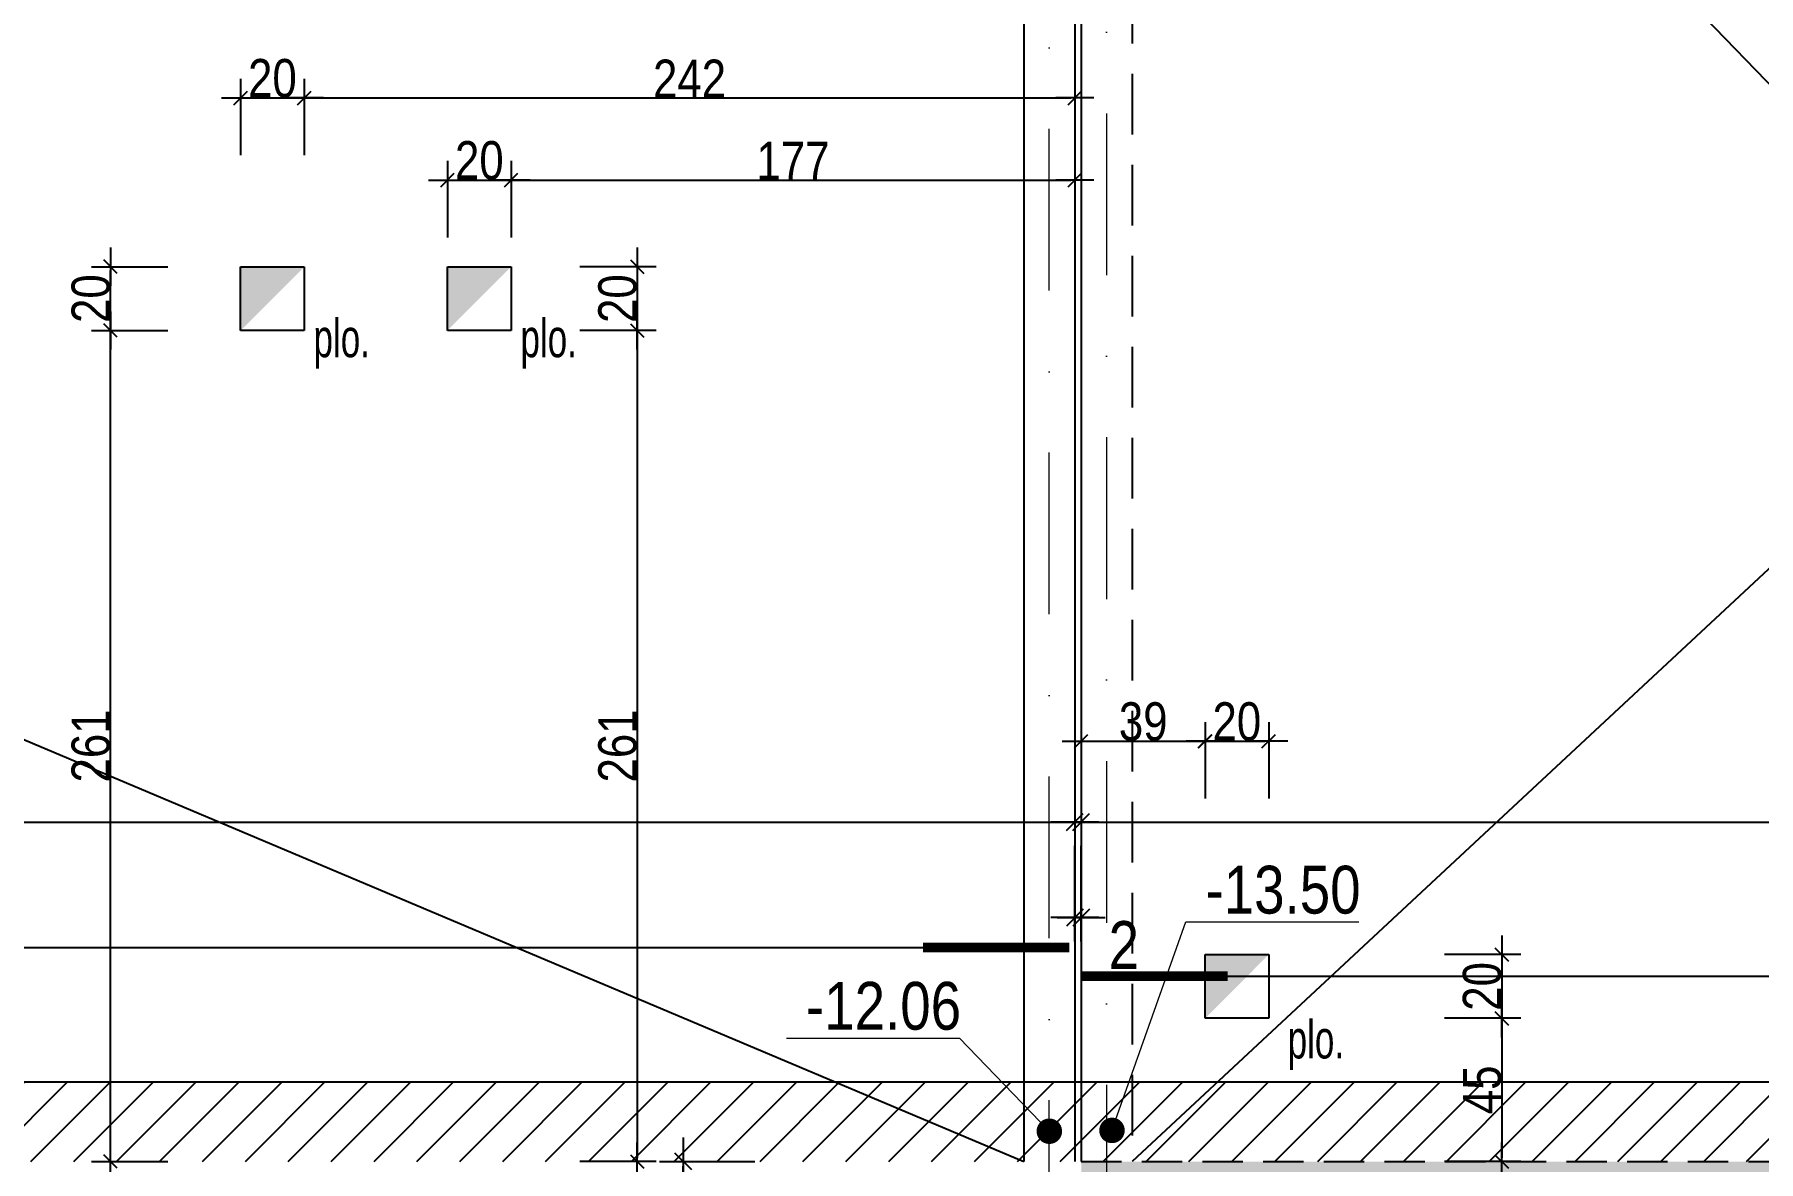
# Model space of a CAD drawing. Header units: centimetres. Extents: x 10803 to 23268, y -4986 to -786.
# Drawn here: x 15957 to 16498, y -2094 to -1740 of the extents above; entities that cross this region are included whole.
import ezdxf

# ---------------------------------------------------------------- set-up
doc = ezdxf.new("R2010")
doc.units = ezdxf.units.CM
doc.header["$PDMODE"] = 1
doc.header["$PDSIZE"] = -2
doc.linetypes.add('CACHEX2', pattern=[19.05, 12.7, -6.35])
doc.linetypes.add('TIRETPTX2', pattern=[50.8, 25.4, -12.7, 0, -12.7])
for name, color, linetype in [('01_cote_gen', 4, 'Continuous'), ('01_linteaux', 2, 'Continuous'), ('01_murs_sup', 2, 'CACHEX2'), ('01_poch_murs', 253, 'Continuous'), ('01_resv', 32, 'Continuous'), ('01_texte', 230, 'Continuous'), ('AA_COTES', 2, 'Continuous')]:
    doc.layers.add(name, color=color, linetype=linetype)
doc.layers.add('01_tram_axes', color=2, linetype='TIRETPTX2', lineweight=9)
doc.styles.add('ARIAL NA', font='ARIALN.TTF')
doc.styles.add('Arial Narrow', font='ARIALN.TTF')
doc.styles.add('STYLE2', font='ARIALN.TTF')
doc.dimstyles.new('JB50', dxfattribs={"dimscale": 0.1, "dimtxt": 150, "dimasz": 15, "dimexe": 0.1, "dimexo": 0.1, "dimgap": 0.09, "dimtad": 1, "dimdec": 1, "dimdsep": 46, "dimtxsty": 'STYLE2', "dimblk1": 'BOND_G', "dimblk2": 'BOND_D', "dimsah": 1, "dimcen": 1.5, "dimdle": 0.01, "dimse1": 1, "dimse2": 1, "dimclrd": 4, "dimclre": 2, "dimclrt": 6, "dimazin": 2, "dimtfac": 2.333333, "dimtdec": 1, "dimtix": 1, "dimtmove": 2, "dimatfit": 3, "dimldrblk": 'BOND_G', "dimfxl": 1, "dimtolj": 1, "dimtzin": 0, "dimarcsym": 0})
doc.dimstyles.new('JB50res', dxfattribs={"dimscale": 0.1, "dimtxt": 120, "dimasz": 12, "dimexe": 0.1, "dimexo": 0.1, "dimgap": 0.09, "dimtad": 1, "dimdec": 1, "dimdsep": 46, "dimtxsty": 'STYLE2', "dimblk1": 'BOND_G', "dimblk2": 'BOND_D', "dimsah": 1, "dimcen": 1.5, "dimdle": 0.01, "dimse1": 1, "dimse2": 1, "dimclrd": 4, "dimclre": 2, "dimclrt": 6, "dimazin": 2, "dimtfac": 2.333333, "dimtdec": 1, "dimtix": 1, "dimtmove": 2, "dimatfit": 3, "dimldrblk": 'BOND_G', "dimfxl": 1, "dimtolj": 1, "dimtzin": 0, "dimarcsym": 0})

# ---------------------------------------------------------------- blocks, each defined once
blk = doc.blocks.new('BOND_G')
at = {"layer": 'AA_COTES', "color": 0}
for p, q in [((0, -5), (0, 15)), ((5, 0), (-5, 0)), ((1.77, 1.77), (-1.77, -1.77))]:
    blk.add_line(p, q, dxfattribs=at)
blk = doc.blocks.new('BOND_D')
at = {"layer": 'AA_COTES', "color": 0}
for p, q in [((0, 5), (0, -15)), ((5, 0), (-5, 0)), ((-1.77, -1.77), (1.77, 1.77))]:
    blk.add_line(p, q, dxfattribs=at)
blk = doc.blocks.new('*D1418')
at = {"layer": '01_cote_gen', "color": 4, "lineweight": -2, "transparency": 16777216}
blk.add_line((13540.97, -1987.02), (16281.97, -1987.02), dxfattribs=at)
at = {"layer": 'Defpoints', "color": 0, "lineweight": 0, "transparency": 16777216}
for p in [(16283.47, -1987.02), (13539.47, -2063.61), (16283.47, -2063.61)]:
    blk.add_point(p, dxfattribs=at)
at = {"layer": '01_cote_gen', "color": 4, "lineweight": -2, "transparency": 16777216, "xscale": 1.5, "yscale": 1.5, "zscale": 1.5, "rotation": 180}
blk.add_blockref('BOND_G', (13539.47, -1987.02), dxfattribs=at)
at = {"layer": '01_cote_gen', "color": 4, "lineweight": -2, "transparency": 16777216, "xscale": 1.5, "yscale": 1.5, "zscale": 1.5}
blk.add_blockref('BOND_D', (16283.47, -1987.02), dxfattribs=at)
at = {"layer": '01_cote_gen', "color": 6, "lineweight": 0, "transparency": 16777216, "insert": (14960.47, -1979.48), "char_height": 15, "attachment_point": 5, "style": 'STYLE2'}
blk.add_mtext('\\A1;2744', dxfattribs=at)
blk = doc.blocks.new('*D1750')
at = {"layer": '01_linteaux', "color": 4, "lineweight": -2, "transparency": 16777216}
for p, q in [((16281.97, -2017.02), (16280.47, -2017.02)), ((16283.47, -2017.02), (16285.47, -2017.02)), ((16286.97, -2017.02), (16288.47, -2017.02))]:
    blk.add_line(p, q, dxfattribs=at)
at = {"layer": 'Defpoints', "color": 0, "lineweight": 0, "transparency": 16777216}
for p in [(16285.47, -2017.02), (16283.47, -2039.52), (16285.47, -2039.52)]:
    blk.add_point(p, dxfattribs=at)
at = {"layer": '01_linteaux', "color": 4, "lineweight": -2, "transparency": 16777216, "xscale": 1.5, "yscale": 1.5, "zscale": 1.5}
blk.add_blockref('BOND_G', (16283.47, -2017.02), dxfattribs=at)
at = {"layer": '01_linteaux', "color": 4, "lineweight": -2, "transparency": 16777216, "xscale": 1.5, "yscale": 1.5, "zscale": 1.5, "rotation": 180}
blk.add_blockref('BOND_D', (16285.47, -2017.02), dxfattribs=at)
at = {"layer": '01_linteaux', "color": 6, "lineweight": 0, "transparency": 16777216, "insert": (16298.86, -2025.62), "char_height": 15, "attachment_point": 5, "style": 'STYLE2'}
blk.add_mtext('\\A1;2', dxfattribs=at)
blk = doc.blocks.new('*D1419')
at = {"layer": '01_cote_gen', "color": 4, "lineweight": -2, "transparency": 16777216}
blk.add_line((16286.97, -1987.02), (17191.97, -1987.02), dxfattribs=at)
at = {"layer": 'Defpoints', "color": 0, "lineweight": 0, "transparency": 16777216}
for p in [(17193.47, -1987.02), (16285.47, -2028.08), (17193.47, -2063.61)]:
    blk.add_point(p, dxfattribs=at)
at = {"layer": '01_cote_gen', "color": 4, "lineweight": -2, "transparency": 16777216, "xscale": 1.5, "yscale": 1.5, "zscale": 1.5, "rotation": 180}
blk.add_blockref('BOND_G', (16285.47, -1987.02), dxfattribs=at)
at = {"layer": '01_cote_gen', "color": 4, "lineweight": -2, "transparency": 16777216, "xscale": 1.5, "yscale": 1.5, "zscale": 1.5}
blk.add_blockref('BOND_D', (17193.47, -1987.02), dxfattribs=at)
at = {"layer": '01_cote_gen', "color": 6, "lineweight": 0, "transparency": 16777216, "insert": (16739.47, -1979.36), "char_height": 15, "attachment_point": 5, "style": 'STYLE2'}
blk.add_mtext('\\A1;908', dxfattribs=at)
blk = doc.blocks.new('*D1502')
at = {"layer": '01_cote_gen', "color": 4, "lineweight": -2, "transparency": 16777216}
blk.add_line((16160.51, -2117.11), (16160.51, -2095.11), dxfattribs=at)
at = {"layer": 'Defpoints', "color": 0, "lineweight": 0, "transparency": 16777216}
for p in [(16160.51, -2093.61), (16168.01, -2093.61), (16168.01, -2118.61)]:
    blk.add_point(p, dxfattribs=at)
at = {"layer": '01_cote_gen', "color": 4, "lineweight": -2, "transparency": 16777216, "xscale": 1.5, "yscale": 1.5, "zscale": 1.5}
for name, p, rotation in [('BOND_D', (16160.51, -2093.61), 90), ('BOND_G', (16160.51, -2118.61), 270)]:
    blk.add_blockref(name, p, dxfattribs=dict(at, rotation=rotation))
at = {"layer": '01_cote_gen', "color": 6, "lineweight": 0, "transparency": 16777216, "insert": (16175.94, -2127.88), "char_height": 15, "attachment_point": 5, "rotation": 90, "style": 'STYLE2'}
blk.add_mtext('\\A1;25', dxfattribs=at)
blk = doc.blocks.new('*D2160')
at = {"layer": '01_resv', "color": 4, "lineweight": -2, "transparency": 16777216}
blk.add_line((16417.55, -2029.82), (16417.55, -2047.42), dxfattribs=at)
at = {"layer": 'Defpoints', "color": 0, "lineweight": 0, "transparency": 16777216}
for p in [(16344.36, -2028.62), (16344.36, -2048.62), (16417.55, -2048.62)]:
    blk.add_point(p, dxfattribs=at)
at = {"layer": '01_resv', "color": 4, "lineweight": -2, "transparency": 16777216, "xscale": 1.2, "yscale": 1.2, "zscale": 1.2}
for name, p, rotation in [('BOND_G', (16417.55, -2028.62), 90), ('BOND_D', (16417.55, -2048.62), 270)]:
    blk.add_blockref(name, p, dxfattribs=dict(at, rotation=rotation))
at = {"layer": '01_resv', "color": 6, "lineweight": 0, "transparency": 16777216, "insert": (16411.41, -2038.62), "char_height": 12, "attachment_point": 5, "rotation": 90, "style": 'STYLE2'}
blk.add_mtext('\\A1;20', dxfattribs=at)
blk = doc.blocks.new('*D2161')
at = {"layer": '01_resv', "color": 4, "lineweight": -2, "transparency": 16777216}
blk.add_line((16417.55, -2049.82), (16417.55, -2092.41), dxfattribs=at)
at = {"layer": 'Defpoints', "color": 0, "lineweight": 0, "transparency": 16777216}
for p in [(16402.31, -2048.62), (16407.17, -2093.61), (16417.55, -2093.61)]:
    blk.add_point(p, dxfattribs=at)
at = {"layer": '01_resv', "color": 4, "lineweight": -2, "transparency": 16777216, "xscale": 1.2, "yscale": 1.2, "zscale": 1.2}
for name, p, rotation in [('BOND_G', (16417.55, -2048.62), 90), ('BOND_D', (16417.55, -2093.61), 270)]:
    blk.add_blockref(name, p, dxfattribs=dict(at, rotation=rotation))
at = {"layer": '01_resv', "color": 6, "lineweight": 0, "transparency": 16777216, "insert": (16411.43, -2071.11), "char_height": 12, "attachment_point": 5, "rotation": 90, "style": 'STYLE2'}
blk.add_mtext('\\A1;45', dxfattribs=at)
blk = doc.blocks.new('*D2162')
at = {"layer": '01_resv', "color": 4, "lineweight": -2, "transparency": 16777216}
blk.add_line((16286.67, -1961.61), (16323.26, -1961.61), dxfattribs=at)
at = {"layer": 'Defpoints', "color": 0, "lineweight": 0, "transparency": 16777216}
for p in [(16324.46, -1961.61), (16285.47, -1970.37), (16324.46, -2028.62)]:
    blk.add_point(p, dxfattribs=at)
at = {"layer": '01_resv', "color": 4, "lineweight": -2, "transparency": 16777216, "xscale": 1.2, "yscale": 1.2, "zscale": 1.2, "rotation": 180}
blk.add_blockref('BOND_G', (16285.47, -1961.61), dxfattribs=at)
at = {"layer": '01_resv', "color": 4, "lineweight": -2, "transparency": 16777216, "xscale": 1.2, "yscale": 1.2, "zscale": 1.2}
blk.add_blockref('BOND_D', (16324.46, -1961.61), dxfattribs=at)
at = {"layer": '01_resv', "color": 6, "lineweight": 0, "transparency": 16777216, "insert": (16304.96, -1955.48), "char_height": 12, "attachment_point": 5, "style": 'STYLE2'}
blk.add_mtext('\\A1;39', dxfattribs=at)
blk = doc.blocks.new('*D1671')
at = {"layer": '01_resv', "color": 4, "lineweight": -2, "transparency": 16777216}
blk.add_line((16325.56, -1961.61), (16343.16, -1961.61), dxfattribs=at)
at = {"layer": 'Defpoints', "color": 0, "lineweight": 0, "transparency": 16777216}
for p in [(16344.36, -1961.61), (16324.36, -1967.61), (16344.36, -2028.62)]:
    blk.add_point(p, dxfattribs=at)
at = {"layer": '01_resv', "color": 4, "lineweight": -2, "transparency": 16777216, "xscale": 1.2, "yscale": 1.2, "zscale": 1.2, "rotation": 180}
blk.add_blockref('BOND_G', (16324.36, -1961.61), dxfattribs=at)
at = {"layer": '01_resv', "color": 4, "lineweight": -2, "transparency": 16777216, "xscale": 1.2, "yscale": 1.2, "zscale": 1.2}
blk.add_blockref('BOND_D', (16344.36, -1961.61), dxfattribs=at)
at = {"layer": '01_resv', "color": 6, "lineweight": 0, "transparency": 16777216, "insert": (16334.36, -1955.48), "char_height": 12, "attachment_point": 5, "style": 'STYLE2'}
blk.add_mtext('\\A1;20', dxfattribs=at)
blk = doc.blocks.new('*D2163')
at = {"layer": '01_resv', "color": 4, "lineweight": -2, "transparency": 16777216}
blk.add_line((15980.62, -2092.41), (15980.62, -1833.82), dxfattribs=at)
at = {"layer": 'Defpoints', "color": 0, "lineweight": 0, "transparency": 16777216}
for p in [(15980.62, -1832.62), (16021.49, -1832.62), (15999.27, -2093.61)]:
    blk.add_point(p, dxfattribs=at)
at = {"layer": '01_resv', "color": 4, "lineweight": -2, "transparency": 16777216, "xscale": 1.2, "yscale": 1.2, "zscale": 1.2}
for name, p, rotation in [('BOND_D', (15980.62, -1832.62), 90), ('BOND_G', (15980.62, -2093.61), 270)]:
    blk.add_blockref(name, p, dxfattribs=dict(at, rotation=rotation))
at = {"layer": '01_resv', "color": 6, "lineweight": 0, "transparency": 16777216, "insert": (15974.49, -1963.11), "char_height": 12, "attachment_point": 5, "rotation": 90, "style": 'STYLE2'}
blk.add_mtext('\\A1;261', dxfattribs=at)
blk = doc.blocks.new('*D1672')
at = {"layer": '01_resv', "color": 4, "lineweight": -2, "transparency": 16777216}
blk.add_line((15980.62, -1831.42), (15980.62, -1813.82), dxfattribs=at)
at = {"layer": 'Defpoints', "color": 0, "lineweight": 0, "transparency": 16777216}
for p in [(15980.62, -1812.62), (16021.49, -1812.62), (15986.62, -1832.62)]:
    blk.add_point(p, dxfattribs=at)
at = {"layer": '01_resv', "color": 4, "lineweight": -2, "transparency": 16777216, "xscale": 1.2, "yscale": 1.2, "zscale": 1.2}
for name, p, rotation in [('BOND_D', (15980.62, -1812.62), 90), ('BOND_G', (15980.62, -1832.62), 270)]:
    blk.add_blockref(name, p, dxfattribs=dict(at, rotation=rotation))
at = {"layer": '01_resv', "color": 6, "lineweight": 0, "transparency": 16777216, "insert": (15974.49, -1822.62), "char_height": 12, "attachment_point": 5, "rotation": 90, "style": 'STYLE2'}
blk.add_mtext('\\A1;20', dxfattribs=at)
blk = doc.blocks.new('*D2164')
at = {"layer": '01_resv', "color": 4, "lineweight": -2, "transparency": 16777216}
blk.add_line((16146.04, -1813.82), (16146.04, -1831.42), dxfattribs=at)
at = {"layer": 'Defpoints', "color": 0, "lineweight": 0, "transparency": 16777216}
for p in [(16106.47, -1812.62), (16106.47, -1832.62), (16146.04, -1832.62)]:
    blk.add_point(p, dxfattribs=at)
at = {"layer": '01_resv', "color": 4, "lineweight": -2, "transparency": 16777216, "xscale": 1.2, "yscale": 1.2, "zscale": 1.2}
for name, p, rotation in [('BOND_G', (16146.04, -1812.62), 90), ('BOND_D', (16146.04, -1832.62), 270)]:
    blk.add_blockref(name, p, dxfattribs=dict(at, rotation=rotation))
at = {"layer": '01_resv', "color": 6, "lineweight": 0, "transparency": 16777216, "insert": (16139.91, -1822.62), "char_height": 12, "attachment_point": 5, "rotation": 90, "style": 'STYLE2'}
blk.add_mtext('\\A1;20', dxfattribs=at)
blk = doc.blocks.new('*D2165')
at = {"layer": '01_resv', "color": 4, "lineweight": -2, "transparency": 16777216}
blk.add_line((16146.04, -1833.82), (16146.04, -2092.41), dxfattribs=at)
at = {"layer": 'Defpoints', "color": 0, "lineweight": 0, "transparency": 16777216}
for p in [(16128.04, -1832.62), (16140.72, -2093.61), (16146.04, -2093.61)]:
    blk.add_point(p, dxfattribs=at)
at = {"layer": '01_resv', "color": 4, "lineweight": -2, "transparency": 16777216, "xscale": 1.2, "yscale": 1.2, "zscale": 1.2}
for name, p, rotation in [('BOND_G', (16146.04, -1832.62), 90), ('BOND_D', (16146.04, -2093.61), 270)]:
    blk.add_blockref(name, p, dxfattribs=dict(at, rotation=rotation))
at = {"layer": '01_resv', "color": 6, "lineweight": 0, "transparency": 16777216, "insert": (16139.91, -1963.11), "char_height": 12, "attachment_point": 5, "rotation": 90, "style": 'STYLE2'}
blk.add_mtext('\\A1;261', dxfattribs=at)
blk = doc.blocks.new('*D1673')
at = {"layer": '01_resv', "color": 4, "lineweight": -2, "transparency": 16777216}
blk.add_line((16087.67, -1785.38), (16105.27, -1785.38), dxfattribs=at)
at = {"layer": 'Defpoints', "color": 0, "lineweight": 0, "transparency": 16777216}
for p in [(16106.47, -1785.38), (16086.47, -1812.62), (16106.47, -1812.62)]:
    blk.add_point(p, dxfattribs=at)
at = {"layer": '01_resv', "color": 4, "lineweight": -2, "transparency": 16777216, "xscale": 1.2, "yscale": 1.2, "zscale": 1.2, "rotation": 180}
blk.add_blockref('BOND_G', (16086.47, -1785.38), dxfattribs=at)
at = {"layer": '01_resv', "color": 4, "lineweight": -2, "transparency": 16777216, "xscale": 1.2, "yscale": 1.2, "zscale": 1.2}
blk.add_blockref('BOND_D', (16106.47, -1785.38), dxfattribs=at)
at = {"layer": '01_resv', "color": 6, "lineweight": 0, "transparency": 16777216, "insert": (16096.47, -1779.25), "char_height": 12, "attachment_point": 5, "style": 'STYLE2'}
blk.add_mtext('\\A1;20', dxfattribs=at)
blk = doc.blocks.new('*D2166')
at = {"layer": '01_resv', "color": 4, "lineweight": -2, "transparency": 16777216}
blk.add_line((16107.67, -1785.38), (16282.27, -1785.38), dxfattribs=at)
at = {"layer": 'Defpoints', "color": 0, "lineweight": 0, "transparency": 16777216}
for p in [(16283.47, -1785.38), (16106.47, -1791.38), (16283.47, -1805.17)]:
    blk.add_point(p, dxfattribs=at)
at = {"layer": '01_resv', "color": 4, "lineweight": -2, "transparency": 16777216, "xscale": 1.2, "yscale": 1.2, "zscale": 1.2, "rotation": 180}
blk.add_blockref('BOND_G', (16106.47, -1785.38), dxfattribs=at)
at = {"layer": '01_resv', "color": 4, "lineweight": -2, "transparency": 16777216, "xscale": 1.2, "yscale": 1.2, "zscale": 1.2}
blk.add_blockref('BOND_D', (16283.47, -1785.38), dxfattribs=at)
at = {"layer": '01_resv', "color": 6, "lineweight": 0, "transparency": 16777216, "insert": (16194.97, -1779.35), "char_height": 12, "attachment_point": 5, "style": 'STYLE2'}
blk.add_mtext('\\A1;177', dxfattribs=at)
blk = doc.blocks.new('*D1674')
at = {"layer": '01_resv', "color": 4, "lineweight": -2, "transparency": 16777216}
blk.add_line((16022.69, -1759.61), (16040.29, -1759.61), dxfattribs=at)
at = {"layer": 'Defpoints', "color": 0, "lineweight": 0, "transparency": 16777216}
for p in [(16041.49, -1759.61), (16021.49, -1812.62), (16041.49, -1812.62)]:
    blk.add_point(p, dxfattribs=at)
at = {"layer": '01_resv', "color": 4, "lineweight": -2, "transparency": 16777216, "xscale": 1.2, "yscale": 1.2, "zscale": 1.2, "rotation": 180}
blk.add_blockref('BOND_G', (16021.49, -1759.61), dxfattribs=at)
at = {"layer": '01_resv', "color": 4, "lineweight": -2, "transparency": 16777216, "xscale": 1.2, "yscale": 1.2, "zscale": 1.2}
blk.add_blockref('BOND_D', (16041.49, -1759.61), dxfattribs=at)
at = {"layer": '01_resv', "color": 6, "lineweight": 0, "transparency": 16777216, "insert": (16031.49, -1753.47), "char_height": 12, "attachment_point": 5, "style": 'STYLE2'}
blk.add_mtext('\\A1;20', dxfattribs=at)
blk = doc.blocks.new('*D2167')
at = {"layer": '01_resv', "color": 4, "lineweight": -2, "transparency": 16777216}
blk.add_line((16042.69, -1759.61), (16282.27, -1759.61), dxfattribs=at)
at = {"layer": 'Defpoints', "color": 0, "lineweight": 0, "transparency": 16777216}
for p in [(16283.47, -1759.61), (16041.49, -1765.61), (16283.47, -1765.61)]:
    blk.add_point(p, dxfattribs=at)
at = {"layer": '01_resv', "color": 4, "lineweight": -2, "transparency": 16777216, "xscale": 1.2, "yscale": 1.2, "zscale": 1.2, "rotation": 180}
blk.add_blockref('BOND_G', (16041.49, -1759.61), dxfattribs=at)
at = {"layer": '01_resv', "color": 4, "lineweight": -2, "transparency": 16777216, "xscale": 1.2, "yscale": 1.2, "zscale": 1.2}
blk.add_blockref('BOND_D', (16283.47, -1759.61), dxfattribs=at)
at = {"layer": '01_resv', "color": 6, "lineweight": 0, "transparency": 16777216, "insert": (16162.48, -1753.57), "char_height": 12, "attachment_point": 5, "style": 'STYLE2'}
blk.add_mtext('\\A1;242', dxfattribs=at)

msp = doc.modelspace()

# ---------------------------------------------------------------- hatches: boundary and pattern name
at = {"layer": '01_linteaux', "lineweight": 0}
h = msp.add_hatch(dxfattribs=at)
h.set_pattern_fill('DASH', color=256, scale=2.5, angle=135)
h.set_pattern_definition([(135, (-5244.812, -7128.725), (-11.2253202, 9e-16), [7.9375, -7.9375])])
h.paths.add_polyline_path([(18433.43, -2093.61), (18256.58, -2093.61), (18256.58, -2109.61), (18417.43, -2109.61), (18417.43, -2258.53), (18433.43, -2258.53)], flags=17)
h.paths.add_polyline_path([(18433.43, -2358.53), (18417.43, -2358.53), (18417.43, -2458.53), (18433.43, -2458.53)], flags=17)
h.paths.add_polyline_path([(18433.43, -2558.53), (18417.43, -2558.53), (18417.43, -2917.61), (17922.43, -2917.61), (17922.43, -2419.41), (17904.43, -2421.38), (17904.43, -2501.61), (17904.43, -2609.61), (17193.47, -2609.61), (17193.47, -2419.61), (17193.47, -2419.61), (17193.47, -2378.61), (17193.47, -2109.61), (17407.93, -2109.61), (17407.93, -2093.61), (16285.47, -2093.61), (16285.47, -2622.61), (16305.47, -2622.61), (16305.47, -2118.61), (16879.47, -2118.61), (16879.47, -2128.61), (16899.47, -2128.61), (16899.47, -2118.61), (17173.47, -2118.61), (17173.47, -2627.61), (17904.43, -2627.61), (17904.43, -3094.62), (17922.43, -3096.9), (17922.43, -2937.61), (18417.43, -2937.61), (18417.43, -3060.57), (18433.43, -3060.57)])
h.paths.add_polyline_path([(17922.43, -2109.61), (18156.58, -2109.61), (18156.58, -2093.61), (17707.93, -2093.61), (17707.93, -2109.61), (17904.43, -2109.61), (17904.43, -2421.38), (17922.43, -2419.41)], flags=17)
h.paths.add_polyline_path([(17607.93, -2093.61), (17507.93, -2093.61), (17507.93, -2109.61), (17607.93, -2109.61)], flags=17)
at = {"layer": '01_poch_murs'}
h = msp.add_hatch(dxfattribs=at)
h.set_pattern_fill('ANSI31', color=256, scale=3)
h.set_pattern_definition([(45, (-2520.182, -1212.48), (-6.735192, 6.735192), [])])
h.paths.add_polyline_path([(13549.47, -2068.61), (11262.95, -2068.61), (11262.95, -2093.61), (13549.47, -2093.61)])
h.paths.add_polyline_path([(13600.54, -2068.61), (13549.47, -2068.61), (13549.47, -2093.61), (13605.93, -2093.61)])
h.paths.add_polyline_path([(13700.54, -2068.61), (13600.54, -2068.61), (13605.93, -2093.61), (13705.93, -2093.61)])
h.paths.add_polyline_path([(13800.54, -2068.61), (13700.54, -2068.61), (13705.93, -2093.61), (13805.93, -2093.61)])
h.paths.add_polyline_path([(13900.54, -2068.61), (13800.54, -2068.61), (13805.93, -2093.61), (13905.93, -2093.61)])
h.paths.add_polyline_path([(14000.54, -2068.61), (13900.54, -2068.61), (13905.93, -2093.61), (14005.93, -2093.61)])
h.paths.add_polyline_path([(14095.47, -2068.61), (14000.54, -2068.61), (14005.93, -2093.61), (14095.47, -2093.61)])
h.paths.add_polyline_path([(14100.54, -2068.61), (14095.47, -2068.61), (14095.47, -2093.61), (14105.93, -2093.61)])
h.paths.add_polyline_path([(14200.54, -2068.61), (14100.54, -2068.61), (14105.93, -2093.61), (14205.93, -2093.61)])
h.paths.add_polyline_path([(14300.54, -2068.61), (14200.54, -2068.61), (14205.93, -2093.61), (14305.93, -2093.61)])
h.paths.add_polyline_path([(14400.54, -2068.61), (14300.54, -2068.61), (14305.93, -2093.61), (14405.93, -2093.61)])
h.paths.add_polyline_path([(14500.54, -2068.61), (14400.54, -2068.61), (14405.93, -2093.61), (14505.93, -2093.61)])
h.paths.add_polyline_path([(14600.54, -2068.61), (14500.54, -2068.61), (14505.93, -2093.61), (14605.93, -2093.61)])
h.paths.add_polyline_path([(14629.47, -2068.61), (14600.54, -2068.61), (14605.93, -2093.61), (14629.47, -2093.61)])
h.paths.add_polyline_path([(14700.54, -2068.61), (14629.47, -2068.61), (14629.47, -2093.61), (14705.93, -2093.61)])
h.paths.add_polyline_path([(14800.54, -2068.61), (14700.54, -2068.61), (14705.93, -2093.61), (14805.93, -2093.61)])
h.paths.add_polyline_path([(14900.54, -2068.61), (14800.54, -2068.61), (14805.93, -2093.61), (14905.81, -2093.61), (14905.81, -2093.03)])
h.paths.add_polyline_path([(14905.81, -2068.61), (14900.54, -2068.61), (14905.81, -2093.03)], flags=17)
h.paths.add_polyline_path([(14925.25, -2068.61), (14909.47, -2068.61), (14909.47, -2088.91)])
h.paths.add_polyline_path([(15507.68, -2068.61), (14925.25, -2068.61), (14909.47, -2088.91), (14909.47, -2093.61), (14919.47, -2093.61), (15513.78, -2093.61), (15524.77, -2093.61), (15524.77, -2090.99)])
h.paths.add_polyline_path([(15524.77, -2068.61), (15507.68, -2068.61), (15524.77, -2090.99)], flags=17)
h.paths.add_polyline_path([(15586.69, -2068.61), (15526.77, -2068.61), (15526.77, -2093.61), (15592.09, -2093.61)])
h.paths.add_polyline_path([(15672.47, -2068.61), (15586.69, -2068.61), (15592.09, -2093.61), (15672.47, -2093.61)])
h.paths.add_polyline_path([(15699.38, -2068.61), (15672.47, -2068.61), (15672.47, -2093.61), (15704.77, -2093.61)])
h.paths.add_polyline_path([(15799.38, -2068.61), (15699.38, -2068.61), (15704.77, -2093.61), (15804.77, -2093.61)])
h.paths.add_polyline_path([(15899.38, -2068.61), (15799.38, -2068.61), (15804.77, -2093.61), (15904.77, -2093.61)])
h.paths.add_polyline_path([(15999.38, -2068.61), (15899.38, -2068.61), (15904.77, -2093.61), (16004.77, -2093.61)])
h.paths.add_polyline_path([(16099.38, -2068.61), (15999.38, -2068.61), (16004.77, -2093.61), (16104.77, -2093.61)])
h.paths.add_polyline_path([(16199.38, -2068.61), (16099.38, -2068.61), (16104.77, -2093.61), (16204.77, -2093.61)])
h.paths.add_polyline_path([(16275.47, -2068.61), (16199.38, -2068.61), (16204.77, -2093.61), (16275.47, -2093.61)])
h.paths.add_polyline_path([(16299.38, -2068.61), (16293.47, -2068.61), (16293.47, -2093.61), (16304.77, -2093.61)])
h.paths.add_polyline_path([(16399.38, -2068.61), (16299.38, -2068.61), (16304.77, -2093.61), (16404.77, -2093.61)])
h.paths.add_polyline_path([(16293.47, -2068.61), (16275.47, -2068.61), (16275.47, -2093.61), (16283.47, -2093.61), (16283.47, -2101.61), (16285.47, -2101.61), (16285.47, -2093.61), (16293.47, -2093.61)])
h.paths.add_polyline_path([(16499.38, -2068.61), (16399.38, -2068.61), (16404.77, -2093.61), (16504.77, -2093.61)])
h.paths.add_polyline_path([(16599.38, -2068.61), (16499.38, -2068.61), (16504.77, -2093.61), (16604.77, -2093.61)])
h.paths.add_polyline_path([(16699.38, -2068.61), (16599.38, -2068.61), (16604.77, -2093.61), (16704.77, -2093.61)])
h.paths.add_polyline_path([(16799.38, -2068.61), (16699.38, -2068.61), (16704.77, -2093.61), (16804.77, -2093.61)])
h.paths.add_polyline_path([(16889.47, -2068.61), (16799.38, -2068.61), (16804.77, -2093.61), (16889.47, -2093.61)])
h.paths.add_polyline_path([(16899.38, -2068.61), (16889.47, -2068.61), (16889.47, -2093.61), (16904.77, -2093.61)])
h.paths.add_polyline_path([(16999.38, -2068.61), (16899.38, -2068.61), (16904.77, -2093.61), (17004.77, -2093.61)])
h.paths.add_polyline_path([(17099.38, -2068.61), (16999.38, -2068.61), (17004.77, -2093.61), (17104.77, -2093.61)])
h.paths.add_polyline_path([(17123.47, -2068.61), (17099.38, -2068.61), (17104.77, -2093.61), (17123.47, -2093.61)])

# ---------------------------------------------------------------- linework, layer by layer
at = {"layer": '01_linteaux', "linetype": 'CACHEX2', "ltscale": 1.5}
msp.add_line((16301.47, -1523.44), (16301.47, -2093.61), dxfattribs=at)
at = {"layer": '01_linteaux'}
for p, q in [((16267.47, -1548.45), (16267.47, -2093.61)), ((16283.47, -1548.44), (16283.47, -2093.61)), ((16285.47, -1548.44), (16285.47, -2093.61)), ((11262.95, -2068.61), (17123.47, -2068.61))]:
    msp.add_line(p, q, dxfattribs=at)
at = {"layer": '01_murs_sup'}
msp.add_line((16285.47, -2093.61), (17407.93, -2093.61), dxfattribs=at)
at = {"layer": '01_resv', "ltscale": 25}
for p, q in [((16021.49, -1832.62), (16021.49, -1812.62)), ((16021.49, -1812.62), (16041.49, -1812.62)), ((16021.49, -1832.62), (16021.49, -1812.62)), ((16041.49, -1812.62), (16041.49, -1832.62)), ((16086.47, -1832.62), (16086.47, -1812.62)), ((16086.47, -1812.62), (16106.47, -1812.62)), ((16086.47, -1832.62), (16086.47, -1812.62)), ((16106.47, -1812.62), (16106.47, -1832.62)), ((16041.49, -1832.62), (16021.49, -1832.62)), ((16106.47, -1832.62), (16086.47, -1832.62)), ((16324.46, -2048.62), (16324.46, -2028.62)), ((16324.46, -2028.62), (16344.36, -2028.62)), ((16324.46, -2048.62), (16324.46, -2028.62)), ((16344.36, -2028.62), (16344.36, -2048.62)), ((16344.36, -2048.62), (16324.46, -2048.62))]:
    msp.add_line(p, q, dxfattribs=at)
for points in [[(16021.49, -1832.62), (16021.49, -1812.62), (16041.49, -1812.62)], [(16086.47, -1832.62), (16086.47, -1812.62), (16106.47, -1812.62)], [(16324.46, -2048.62), (16324.46, -2028.62), (16344.36, -2028.62)]]:
    msp.add_solid(points, dxfattribs=at)
at = {"layer": '01_texte'}
for p, q in [((16578.97, -1835.26), (16301.47, -1548.44)), ((15655.21, -1835.26), (16267.47, -2093.61)), ((16578.97, -1835.26), (16301.47, -2093.61)), ((15528.67, -2026.41), (16281.74, -2026.41)), ((16285.47, -2035.41), (17191.46, -2035.41))]:
    msp.add_line(p, q, dxfattribs=at)
at = {"layer": '01_texte', "lineweight": 0}
for p, q in [((16295.15, -2083.84), (16318.35, -2018.36)), ((16318.35, -2018.36), (16372.67, -2018.36)), ((16192.9, -2054.83), (16247.22, -2054.83)), ((16247.22, -2054.83), (16275.47, -2084.1))]:
    msp.add_line(p, q, dxfattribs=at)
at = {"layer": '01_texte', "const_width": 3}
for points in [[(16235.84, -2026.41), (16281.74, -2026.41)], [(16285.47, -2035.41), (16331.47, -2035.41)]]:
    msp.add_lwpolyline(points, dxfattribs=at)
at = {"layer": '01_texte', "lineweight": 0, "const_width": 4}
for points in [[(16273.47, -2084.1, 1), (16277.47, -2084.1, 1)], [(16293.15, -2083.84, 1), (16297.15, -2083.84, 1)]]:
    msp.add_lwpolyline(points, format="xyb", close=True, dxfattribs=at)
at = {"layer": '01_tram_axes', "ltscale": 2}
for p, q in [((16275.47, -4871.07), (16275.47, -1255.98)), ((16293.47, -1255.98), (16293.47, -4871.07))]:
    msp.add_line(p, q, dxfattribs=at)

# ---------------------------------------------------------------- texts
at = {"layer": '01_texte', "style": 'ARIAL NA', "width": 0.8}
for p in [(16044.39, -1841.02), (16109.38, -1841.02), (16350.31, -2061.24)]:
    msp.add_text('plo.', height=12, dxfattribs=at).set_placement(p)
at = {"layer": '01_texte', "style": 'Arial Narrow'}
for s, p in [('-13.50', (16324.51, -2015.74)), ('-12.06', (16199.05, -2052.21))]:
    msp.add_text(s, height=15, rotation=0, dxfattribs=at).set_placement(p)

# ---------------------------------------------------------------- dimensions: what is measured, and where the dimension line sits
at = {"layer": '01_cote_gen', "lineweight": 0}
dim = msp.add_linear_dim(base=(16283.47, -1987.02), p1=(13539.47, -2063.61), p2=(16283.47, -2063.61), dimstyle='JB50', dxfattribs=at)
dim.commit()
dim.dimension.update_dxf_attribs({"geometry": '*D1418', "text_midpoint": (14960.47, -1979.48), "dimtype": 160})
dim = msp.add_linear_dim(base=(17193.47, -1987.02), p1=(16285.47, -2028.08), p2=(17193.47, -2063.61), dimstyle='JB50', dxfattribs=at)
dim.commit()
dim.dimension.update_dxf_attribs({"geometry": '*D1419', "text_midpoint": (16739.47, -1979.36)})
dim = msp.add_linear_dim(base=(16160.51, -2093.61), p1=(16168.01, -2118.61), p2=(16168.01, -2093.61), angle=90, dimstyle='JB50', dxfattribs=at)
dim.commit()
dim.dimension.update_dxf_attribs({"geometry": '*D1502', "text_midpoint": (16175.94, -2127.88), "dimtype": 160})
at = {"layer": '01_linteaux', "lineweight": 0}
dim = msp.add_linear_dim(base=(16285.47, -2017.02), p1=(16283.47, -2039.52), p2=(16285.47, -2039.52), dimstyle='JB50', dxfattribs=at)
dim.commit()
dim.dimension.update_dxf_attribs({"geometry": '*D1750', "text_midpoint": (16298.86, -2025.62), "dimtype": 160})
at = {"layer": '01_resv', "lineweight": 0}
for base, p1, p2, picture, middle in [((16041.49, -1759.61), (16021.49, -1812.62), (16041.49, -1812.62), '*D1674', (16031.49, -1753.47)), ((16283.47, -1759.61), (16041.49, -1765.61), (16283.47, -1765.61), '*D2167', (16162.48, -1753.57)), ((16106.47, -1785.38), (16086.47, -1812.62), (16106.47, -1812.62), '*D1673', (16096.47, -1779.25)), ((16283.47, -1785.38), (16106.47, -1791.38), (16283.47, -1805.17), '*D2166', (16194.97, -1779.35)), ((16324.46, -1961.61), (16285.47, -1970.37), (16324.46, -2028.62), '*D2162', (16304.96, -1955.48)), ((16344.36, -1961.61), (16324.36, -1967.61), (16344.36, -2028.62), '*D1671', (16334.36, -1955.48))]:
    dim = msp.add_linear_dim(base=base, p1=p1, p2=p2, dimstyle='JB50res', dxfattribs=at)
    dim.commit()
    dim.dimension.update_dxf_attribs({"geometry": picture, "text_midpoint": middle})
for base, p1, p2, picture, middle in [((15980.62, -1812.62), (15986.62, -1832.62), (16021.49, -1812.62), '*D1672', (15974.49, -1822.62)), ((16146.04, -1832.62), (16106.47, -1812.62), (16106.47, -1832.62), '*D2164', (16139.91, -1822.62)), ((15980.62, -1832.62), (15999.27, -2093.61), (16021.49, -1832.62), '*D2163', (15974.49, -1963.11)), ((16146.04, -2093.61), (16128.04, -1832.62), (16140.72, -2093.61), '*D2165', (16139.91, -1963.11)), ((16417.55, -2048.62), (16344.36, -2028.62), (16344.36, -2048.62), '*D2160', (16411.41, -2038.62)), ((16417.55, -2093.61), (16402.31, -2048.62), (16407.17, -2093.61), '*D2161', (16411.43, -2071.11))]:
    dim = msp.add_linear_dim(base=base, p1=p1, p2=p2, angle=90, dimstyle='JB50res', dxfattribs=at)
    dim.commit()
    dim.dimension.update_dxf_attribs({"geometry": picture, "text_midpoint": middle})

doc.saveas('drawing.dxf')
